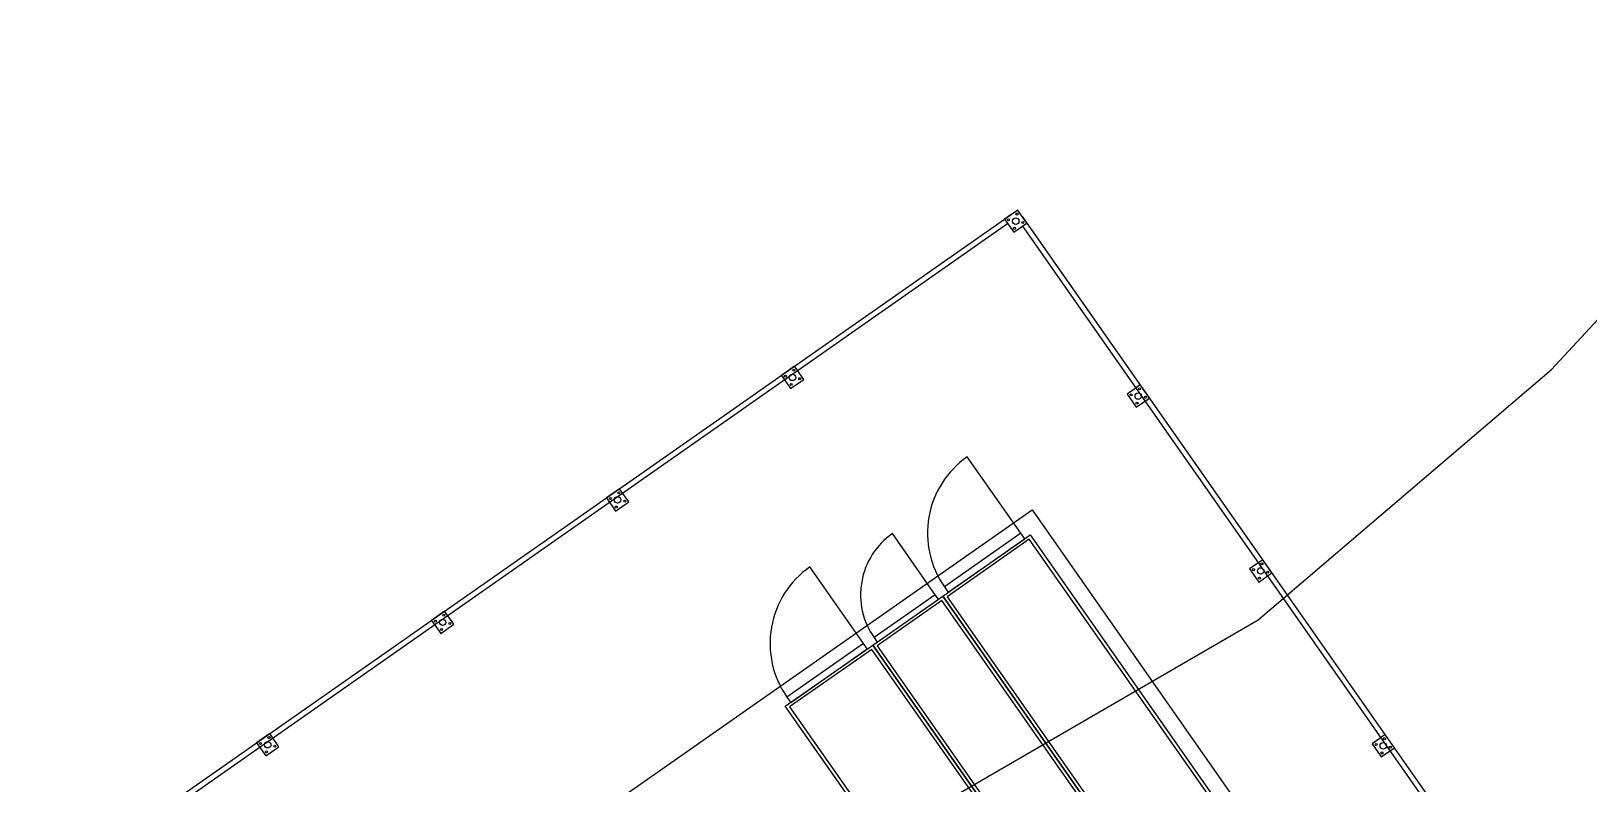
# Model space of a CAD drawing. Header units: millimetres. Extents: x 152904052 to 153933663, y 538271515 to 539240469.
# Drawn here: x 153460405 to 153474993, y 538581509 to 538588560 of the extents above; entities that cross this region are included whole.
import ezdxf

# ---------------------------------------------------------------- set-up
doc = ezdxf.new("R2010")
doc.units = ezdxf.units.MM
for name, color, linetype in [('FENC', 7, 'Continuous'), ('POWR', 5, 'Continuous'), ('SCHM', 9, 'Continuous')]:
    doc.layers.add(name, color=color, linetype=linetype)

msp = doc.modelspace()

# ---------------------------------------------------------------- linework, layer by layer
at = {"layer": 'FENC', "color": 8}
for p, q in [((153451109.7, 538573906.6), (153469583.3, 538586842)), ((153469583.3, 538586842), (153469521.2, 538586798.5)), ((153451199.1, 538573908.2), (153469549.8, 538586757.5)), ((153469521.2, 538586798.5), (153469607.2, 538586675.6)), ((153469687, 538586823.1), (153474318.7, 538580208.4)), ((153469689.1, 538586732.9), (153474191.7, 538580302.6)), ((153467492.7, 538585378.1), (153467430.6, 538585334.6)), ((153467430.6, 538585334.6), (153467516.6, 538585211.8)), ((153470730.4, 538585203.7), (153470668.3, 538585160.2)), ((153470668.3, 538585160.2), (153470754.3, 538585037.3)), ((153465854.4, 538584231), (153465792.3, 538584187.5)), ((153465792.3, 538584187.5), (153465878.3, 538584064.6)), ((153471877.6, 538583565.4), (153471815.5, 538583521.9)), ((153471815.5, 538583521.9), (153471901.5, 538583399)), ((153464216.1, 538583083.8), (153464154, 538583040.3)), ((153464154, 538583040.3), (153464240, 538582917.5)), ((153462577.8, 538581936.7), (153462515.7, 538581893.2)), ((153462515.7, 538581893.2), (153462601.7, 538581770.3)), ((153473024.7, 538581927.1), (153472962.6, 538581883.6)), ((153472962.6, 538581883.6), (153473048.7, 538581760.7))]:
    msp.add_line(p, q, dxfattribs=at)
for points in [[(153469607.2, 538586675.6), (153469730.1, 538586761.6), (153469644, 538586884.5), (153469521.2, 538586798.5)], [(153467516.6, 538585211.8), (153467639.5, 538585297.8), (153467553.5, 538585420.7), (153467430.6, 538585334.6)], [(153470754.3, 538585037.3), (153470877.2, 538585123.3), (153470791.2, 538585246.2), (153470668.3, 538585160.2)], [(153465878.3, 538584064.6), (153466001.2, 538584150.7), (153465915.2, 538584273.5), (153465792.3, 538584187.5)], [(153471901.5, 538583399), (153472024.4, 538583485), (153471938.3, 538583607.9), (153471815.5, 538583521.9)], [(153464240, 538582917.5), (153464362.9, 538583003.5), (153464276.9, 538583126.4), (153464154, 538583040.3)], [(153462601.7, 538581770.3), (153462724.6, 538581856.3), (153462638.6, 538581979.2), (153462515.7, 538581893.2)], [(153473048.7, 538581760.7), (153473171.5, 538581846.7), (153473085.5, 538581969.6), (153472962.6, 538581883.6)]]:
    msp.add_lwpolyline(points, close=True, dxfattribs=at)
for centre, radius in [((153469637.4, 538586847), 9.49), ((153469558.6, 538586791.9), 9.49), ((153469625.6, 538586780), 30), ((153469625.6, 538586780), 30), ((153469613.8, 538586713), 9.49), ((153469692.6, 538586768.2), 9.49), ((153467546.9, 538585383.2), 9.49), ((153467468.1, 538585328), 9.49), ((153467535.1, 538585316.2), 30), ((153467535.1, 538585316.2), 30), ((153467523.2, 538585249.2), 9.49), ((153467602.1, 538585304.4), 9.49), ((153470705.8, 538585153.6), 9.49), ((153470772.8, 538585141.7), 30), ((153470772.8, 538585141.7), 30), ((153470761, 538585074.7), 9.49), ((153470784.6, 538585208.7), 9.49), ((153470839.8, 538585129.9), 9.49), ((153465908.6, 538584236.1), 9.49), ((153465829.7, 538584180.9), 9.49), ((153465896.7, 538584169.1), 30), ((153465896.7, 538584169.1), 30), ((153465884.9, 538584102.1), 9.49), ((153465963.7, 538584157.3), 9.49), ((153471852.9, 538583515.3), 9.49), ((153471919.9, 538583503.4), 30), ((153471919.9, 538583503.4), 30), ((153471931.7, 538583570.4), 9.49), ((153471986.9, 538583491.6), 9.49), ((153471908.1, 538583436.4), 9.49), ((153464191.4, 538583033.7), 9.49), ((153464258.4, 538583021.9), 30), ((153464258.4, 538583021.9), 30), ((153464270.3, 538583088.9), 9.49), ((153464246.6, 538582954.9), 9.49), ((153464325.4, 538583010.1), 9.49), ((153462553.1, 538581886.6), 9.49), ((153462620.1, 538581874.8), 30), ((153462620.1, 538581874.8), 30), ((153462632, 538581941.8), 9.49), ((153462687.1, 538581862.9), 9.49), ((153473000.1, 538581876.9), 9.49), ((153473067.1, 538581865.1), 30), ((153473067.1, 538581865.1), 30), ((153473078.9, 538581932.1), 9.49), ((153462608.3, 538581807.8), 9.49), ((153473055.3, 538581798.1), 9.49), ((153473134.1, 538581853.3), 9.49)]:
    msp.add_circle(centre, radius, dxfattribs=at)
at = {"layer": 'POWR', "color": 7}
msp.add_line((153469780.4, 538584074.6), (153470797.8, 538582621.6), dxfattribs=at)
for points in [[(153469673.7, 538583856.4), (153469171.9, 538584573.2, 0.4142137), (153468957, 538583354.5)], [(153468872, 538583279.8), (153468470.5, 538583853.2, 0.4142137), (153468298.6, 538582878.3)], [(153468199.3, 538582824), (153467697.4, 538583540.7, 0.4142137), (153467482.5, 538582322.1)]]:
    msp.add_lwpolyline(points, format="xyb", dxfattribs=at)
msp.add_lwpolyline([(153469780.4, 538584074.6), (153471663.2, 538581385.6), (153446937.2, 538564042.2), (153445040.3, 538566751.3), (153469780.4, 538584074.6)], dxfattribs=at)
for points in [[(153469760.8, 538583841.1), (153471481.5, 538581383.6), (153470662.4, 538580810), (153468941.6, 538583267.5)], [(153469673.7, 538583856.4), (153468957, 538583354.5), (153468992.8, 538583303.3), (153469709.6, 538583805.2)], [(153471439.7, 538581391), (153469752.6, 538583800.5), (153468982.6, 538583261.4), (153470669.7, 538580851.8)], [(153468941.6, 538583267.5), (153470662.4, 538580810), (153470007, 538580351.2), (153468286.3, 538582808.6)], [(153468872, 538583279.8), (153468298.6, 538582878.3), (153468327.3, 538582837.3), (153468900.7, 538583238.8)], [(153470620.6, 538580817.4), (153468933.4, 538583226.9), (153468327.2, 538582802.5), (153470014.4, 538580393)], [(153468286.3, 538582808.6), (153470007, 538580351.2), (153469187.9, 538579777.6), (153467467.2, 538582235.1)], [(153468199.3, 538582824), (153467482.5, 538582322.1), (153467518.4, 538582270.9), (153468235.1, 538582772.8)], [(153469965.2, 538580358.5), (153468278, 538582768), (153467508.1, 538582228.9), (153469195.3, 538579819.4)]]:
    msp.add_lwpolyline(points, close=True, dxfattribs=at)
at = {"layer": 'SCHM'}
msp.add_lwpolyline([(153436402.5, 538589589.5), (153437311.5, 538586639.5), (153440093.5, 538583972.5), (153445260.5, 538580965.5), (153454289.5, 538579092.5), (153460138.5, 538579433.5), (153467139.5, 538580285.5), (153471897.5, 538583044.6), (153474644.5, 538585391.6), (153477152.5, 538588096.6), (153480138.5, 538591359.6)], dxfattribs=at)

doc.saveas('drawing.dxf')
